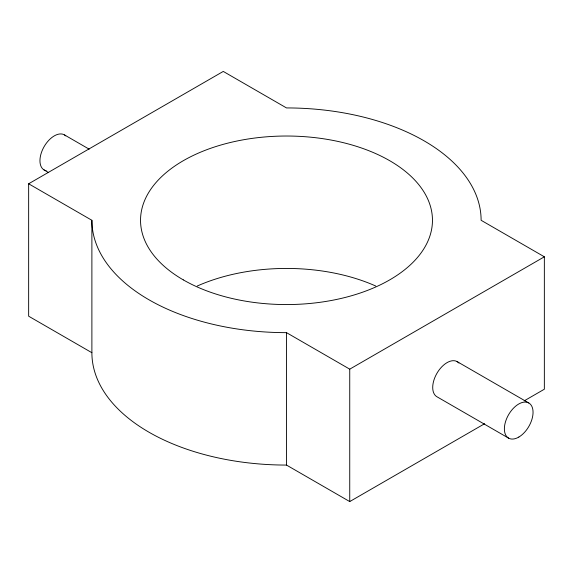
<?xml version="1.0" encoding="UTF-8"?>
<svg xmlns="http://www.w3.org/2000/svg" width="573" height="573" viewBox="0 0 573 573"><rect width="100%" height="100%" fill="white"/><g stroke="black" fill="none" stroke-linecap="round" stroke-linejoin="round"><path stroke-width="0.86" d="M484.651 423.691L349.738 501.576L286.5 465.068A194.612 112.358 0 0 1 91.888 352.71L28.65 316.196L28.65 183.783L223.262 71.424L286.5 107.932A194.612 112.358 0 0 1 481.112 220.29L544.35 256.804L544.35 389.217L524.195 400.856M28.65 183.783L91.888 220.29A194.612 112.358 0 0 0 286.5 332.648L349.738 369.162L544.35 256.804M64.505 134.927L89.173 149.166M457.089 361.584L528.764 402.962M44.057 169.937L48.684 172.602M508.674 438.173L436.998 396.795A20.27 11.704 -60 0 1 437.858 371.791A20.27 11.704 -60 0 1 458.894 363.031M349.738 369.162L349.738 501.576M286.5 332.648L286.5 465.068M91.888 220.29L91.888 352.71M197.234 286.034A145.957 84.267 0 0 1 375.766 286.034M46.22 170.768A20.27 11.704 -60 0 1 43.906 147.003A20.27 11.704 -60 0 1 65.73 135.858M183.296 279.882A145.957 84.267 0 0 0 427.487 242.1A145.957 84.267 0 0 0 248.725 138.895A145.957 84.267 0 0 0 183.296 279.882M518.844 437.049A20.27 11.704 -60 0 0 531.064 405.039A20.27 11.704 -60 0 0 506.238 419.622A20.27 11.704 -60 0 0 518.844 437.049"/></g></svg>
